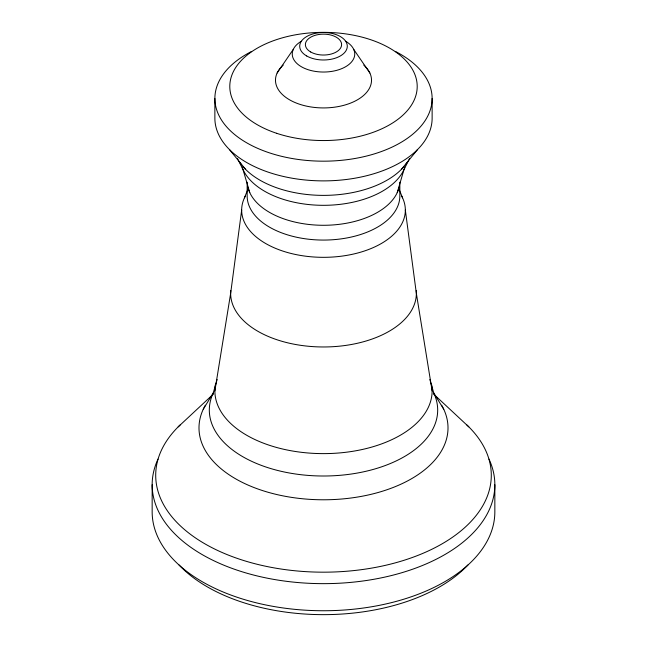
<?xml version="1.0" encoding="UTF-8"?>
<svg xmlns="http://www.w3.org/2000/svg" width="647" height="647" viewBox="0 0 647 647"><rect width="100%" height="100%" fill="white"/><g stroke="black" fill="none" stroke-linecap="round" stroke-linejoin="round"><path stroke-width="0.97" d="M241.663 210.081L230.647 293.366L214.869 390.901M203.231 409.292L213.211 393.02L217.157 379.498M397.242 192.62L403.946 169.676L409.486 158.612M244.453 197.845L247.639 189.894M277.118 73.022L293.317 49.326M401.358 169.425L417.574 149.53M178.184 426.866L213.502 393.966M433.498 393.966L468.816 426.866M229.426 149.53L245.642 169.425M353.683 49.326L369.882 73.022M429.843 379.498L433.789 393.02L443.769 409.292M237.514 158.612L243.054 169.676L249.758 192.62M399.361 189.894L402.547 197.845M432.131 390.901L416.353 293.366L405.337 210.081M494.842 484.724L494.842 511.826A171.342 98.918 0 0 1 323.5 610.744A171.342 98.918 0 0 1 152.158 511.826L152.158 484.724M432.131 98.457L432.131 118.166A108.631 62.719 0 0 1 323.5 180.885A108.631 62.719 0 0 1 214.869 118.166L214.869 98.457M399.838 182.195L399.838 195.992A76.338 44.077 0 0 1 323.5 240.069A76.338 44.077 0 0 1 247.162 195.992L247.162 182.195M467.991 564.928A164.265 94.834 0 0 1 323.5 614.65A164.265 94.834 0 0 1 179.009 564.928M489.003 459.127A171.342 98.918 0 0 1 323.5 583.651A171.342 98.918 0 0 1 157.997 459.127M466.859 424.958A167.799 96.88 0 0 1 432.333 549.036A167.799 96.88 0 0 1 214.667 549.036A167.799 96.88 0 0 1 180.141 424.958M441.65 405.216A124.515 71.89 0 0 1 323.5 499.783A124.515 71.89 0 0 1 205.35 405.216M433.789 393.02A114.179 65.921 0 0 1 323.5 476.006A114.179 65.921 0 0 1 213.211 393.02M431.5 384.164A108.631 62.719 0 0 1 323.5 453.62A108.631 62.719 0 0 1 215.5 384.164M416.231 290.576A92.853 53.612 0 0 1 323.5 346.97A92.853 53.612 0 0 1 230.769 290.576M401.706 196.162A81.837 47.247 0 0 1 323.5 257.328A81.837 47.247 0 0 1 245.294 196.162M399.183 186.967A76.338 44.077 0 0 1 323.5 225.285A76.338 44.077 0 0 1 247.817 186.967M404.747 167.808A83.285 48.08 0 0 1 323.5 205.317A83.285 48.08 0 0 1 242.253 167.808M407.109 162.543A89.901 51.906 0 0 1 405.378 164.904M404.116 166.441A89.901 51.906 0 0 1 323.5 195.378A89.901 51.906 0 0 1 242.884 166.441M241.622 164.904A89.901 51.906 0 0 1 239.891 162.543M395.357 51.428A108.631 62.719 0 0 1 401.9 141.871A108.631 62.719 0 0 1 245.1 141.871A108.631 62.719 0 0 1 251.643 51.428M363.776 65.112A48.015 27.724 0 0 1 355.001 101.126A48.015 27.724 0 0 1 291.999 101.126A48.015 27.724 0 0 1 283.224 65.112M345.595 41.238A31.25 18.043 0 0 1 345.595 66.754A31.25 18.043 0 0 1 301.405 66.754A31.25 18.043 0 0 1 301.405 41.238M306.678 55.965A23.785 13.733 0 0 0 346.477 49.811A23.785 13.733 0 0 0 317.345 32.989A23.785 13.733 0 0 0 306.678 55.965M310.697 51.978A18.108 10.449 0 0 0 340.985 47.296A18.108 10.449 0 0 0 318.817 34.493A18.108 10.449 0 0 0 310.697 51.978M276.649 133.298A93.702 54.097 0 0 0 417.202 86.447A93.702 54.097 0 0 0 276.649 39.596A93.702 54.097 0 0 0 276.649 133.298"/></g></svg>
